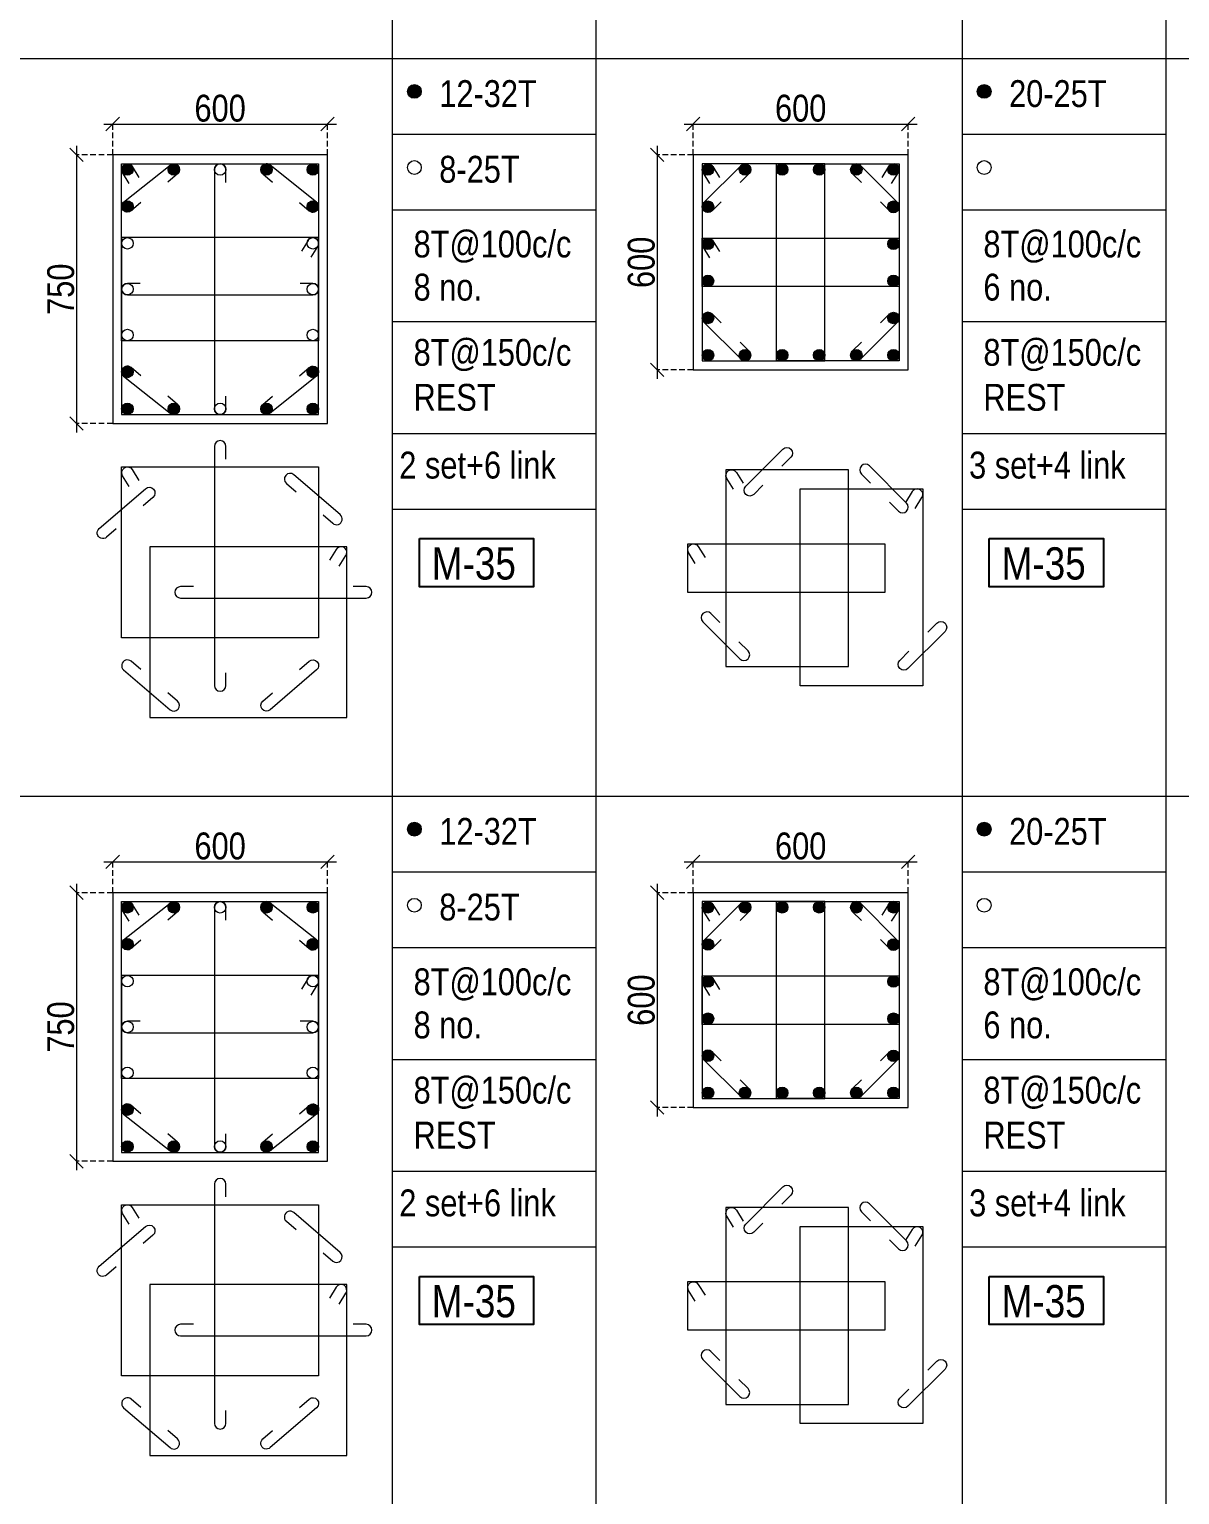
# Model space of a CAD drawing. Header units: millimetres. Extents: x 1112055 to 3390982, y -148532 to 766891.
# Drawn here: x 2790046 to 2802894, y 608662 to 625028 of the extents above; entities that cross this region are included whole.
import ezdxf
from ezdxf.enums import TextEntityAlignment as Align

# ---------------------------------------------------------------- set-up
doc = ezdxf.new("R2010")
doc.units = ezdxf.units.MM
doc.header["$PDMODE"] = 35
doc.header["$PDSIZE"] = -25
doc.linetypes.add('DASHED2', pattern=[0.375, 0.25, -0.125])
doc.linetypes.add('Hidden', pattern=[9.525, 6.35, -3.175])
for name, color, linetype, lineweight in [('B COL. SIZE DIM', 220, 'Continuous', 25), ('B COLSCH', 204, 'Continuous', 20), ('B COLUMN', 1, 'Hidden', 9), ('B STEEL', 34, 'Continuous', 15)]:
    doc.layers.add(name, color=color, linetype=linetype, lineweight=lineweight)
doc.layers.add('B TEXT', color=7, linetype='Continuous')
doc.styles.add('dim inside', font='romans.shx', dxfattribs={"width": 0.8, "height": 125})
doc.styles.add('SWINC', font='swissc.ttf')
doc.dimstyles.new('dim inside', dxfattribs={"dimtxt": 125, "dimasz": 100, "dimexe": 0, "dimexo": 0, "dimgap": 10, "dimtad": 0, "dimdec": 0, "dimzin": 0, "dimdsep": 46, "dimtxsty": 'dim inside', "dimblk": 'SMALL', "dimcen": 0.09, "dimadec": 0, "dimazin": 0, "dimtfac": 1, "dimtdec": 0, "dimtofl": 0, "dimtmove": 0, "dimatfit": 3, "dimfxl": 1, "dimtolj": 1, "dimtzin": 0, "dimarcsym": 2})

# ---------------------------------------------------------------- blocks, each defined once
blk = doc.blocks.new('_Oblique')
at = {"color": 0, "linetype": 'ByBlock', "lineweight": -2}
blk.add_line((-0.5, -0.5), (0.5, 0.5), dxfattribs=at)
blk = doc.blocks.new('*D5537')
at = {"layer": 'B COL. SIZE DIM', "color": 250, "lineweight": 9, "ltscale": 250, "transparency": 16777216}
blk.add_line((2790877, 615730), (2793477, 615730), dxfattribs=at)
at = {"layer": 'B COL. SIZE DIM', "color": 250, "linetype": 'DASHED2', "lineweight": 9, "ltscale": 250, "transparency": 16777216}
for p, q in [((2790977, 615385), (2790977, 615730)), ((2793377, 615385), (2793377, 615730))]:
    blk.add_line(p, q, dxfattribs=at)
at = {"layer": 'Defpoints', "color": 0, "lineweight": 40, "transparency": 16777216}
for p in [(2793377, 615730), (2790977, 615385), (2793377, 615385)]:
    blk.add_point(p, dxfattribs=at)
at = {"layer": 'B COL. SIZE DIM', "color": 250, "lineweight": 9, "transparency": 16777216, "xscale": 150, "yscale": 150, "zscale": 150, "rotation": 180}
blk.add_blockref('_Oblique', (2790977, 615730), dxfattribs=at)
at = {"layer": 'B COL. SIZE DIM', "color": 250, "lineweight": 9, "transparency": 16777216, "xscale": 150, "yscale": 150, "zscale": 150}
blk.add_blockref('_Oblique', (2793377, 615730), dxfattribs=at)
at = {"layer": 'B COL. SIZE DIM', "color": 6, "transparency": 16777216, "insert": (2792177, 615905), "char_height": 300, "attachment_point": 5, "style": 'SWINC'}
blk.add_mtext('\\A1;600', dxfattribs=at)
blk = doc.blocks.new('*D5538')
at = {"layer": 'B COL. SIZE DIM', "color": 250, "lineweight": 9, "ltscale": 250, "transparency": 16777216}
blk.add_line((2790573, 615485), (2790573, 612285), dxfattribs=at)
at = {"layer": 'B COL. SIZE DIM', "color": 250, "linetype": 'DASHED2', "lineweight": 9, "ltscale": 250, "transparency": 16777216}
for p, q in [((2790977, 615385), (2790573, 615385)), ((2790977, 612385), (2790573, 612385))]:
    blk.add_line(p, q, dxfattribs=at)
at = {"layer": 'Defpoints', "color": 0, "lineweight": 40, "transparency": 16777216}
for p in [(2790977, 615385), (2790573, 612385), (2790977, 612385)]:
    blk.add_point(p, dxfattribs=at)
at = {"layer": 'B COL. SIZE DIM', "color": 250, "lineweight": 9, "transparency": 16777216, "xscale": 150, "yscale": 150, "zscale": 150}
for p, rotation in [((2790573, 615385), 90), ((2790573, 612385), 270)]:
    blk.add_blockref('_Oblique', p, dxfattribs=dict(at, rotation=rotation))
at = {"layer": 'B COL. SIZE DIM', "color": 6, "transparency": 16777216, "insert": (2790398, 613885), "char_height": 300, "attachment_point": 5, "rotation": 90, "style": 'SWINC'}
blk.add_mtext('\\A1;750', dxfattribs=at)
blk = doc.blocks.new('*D5539')
at = {"layer": 'B COL. SIZE DIM', "color": 250, "lineweight": 9, "ltscale": 250, "transparency": 16777216}
blk.add_line((2790877, 623970), (2793477, 623970), dxfattribs=at)
at = {"layer": 'B COL. SIZE DIM', "color": 250, "linetype": 'DASHED2', "lineweight": 9, "ltscale": 250, "transparency": 16777216}
for p, q in [((2790977, 623625), (2790977, 623970)), ((2793377, 623625), (2793377, 623970))]:
    blk.add_line(p, q, dxfattribs=at)
at = {"layer": 'Defpoints', "color": 0, "lineweight": 40, "transparency": 16777216}
for p in [(2793377, 623970), (2790977, 623625), (2793377, 623625)]:
    blk.add_point(p, dxfattribs=at)
at = {"layer": 'B COL. SIZE DIM', "color": 250, "lineweight": 9, "transparency": 16777216, "xscale": 150, "yscale": 150, "zscale": 150, "rotation": 180}
blk.add_blockref('_Oblique', (2790977, 623970), dxfattribs=at)
at = {"layer": 'B COL. SIZE DIM', "color": 250, "lineweight": 9, "transparency": 16777216, "xscale": 150, "yscale": 150, "zscale": 150}
blk.add_blockref('_Oblique', (2793377, 623970), dxfattribs=at)
at = {"layer": 'B COL. SIZE DIM', "color": 6, "transparency": 16777216, "insert": (2792177, 624145), "char_height": 300, "attachment_point": 5, "style": 'SWINC'}
blk.add_mtext('\\A1;600', dxfattribs=at)
blk = doc.blocks.new('*D5540')
at = {"layer": 'B COL. SIZE DIM', "color": 250, "lineweight": 9, "ltscale": 250, "transparency": 16777216}
blk.add_line((2790573, 623725), (2790573, 620525), dxfattribs=at)
at = {"layer": 'B COL. SIZE DIM', "color": 250, "linetype": 'DASHED2', "lineweight": 9, "ltscale": 250, "transparency": 16777216}
for p, q in [((2790977, 623625), (2790573, 623625)), ((2790977, 620625), (2790573, 620625))]:
    blk.add_line(p, q, dxfattribs=at)
at = {"layer": 'Defpoints', "color": 0, "lineweight": 40, "transparency": 16777216}
for p in [(2790977, 623625), (2790573, 620625), (2790977, 620625)]:
    blk.add_point(p, dxfattribs=at)
at = {"layer": 'B COL. SIZE DIM', "color": 250, "lineweight": 9, "transparency": 16777216, "xscale": 150, "yscale": 150, "zscale": 150}
for p, rotation in [((2790573, 623625), 90), ((2790573, 620625), 270)]:
    blk.add_blockref('_Oblique', p, dxfattribs=dict(at, rotation=rotation))
at = {"layer": 'B COL. SIZE DIM', "color": 6, "transparency": 16777216, "insert": (2790398, 622125), "char_height": 300, "attachment_point": 5, "rotation": 90, "style": 'SWINC'}
blk.add_mtext('\\A1;750', dxfattribs=at)
blk = doc.blocks.new('*D5549')
at = {"layer": 'B COL. SIZE DIM', "color": 250, "lineweight": 9, "ltscale": 250, "transparency": 16777216}
blk.add_line((2797361, 615730), (2799961, 615730), dxfattribs=at)
at = {"layer": 'B COL. SIZE DIM', "color": 250, "linetype": 'DASHED2', "lineweight": 9, "ltscale": 250, "transparency": 16777216}
for p, q in [((2797461, 615385), (2797461, 615730)), ((2799861, 615385), (2799861, 615730))]:
    blk.add_line(p, q, dxfattribs=at)
at = {"layer": 'Defpoints', "color": 0, "lineweight": 40, "transparency": 16777216}
for p in [(2799861, 615730), (2797461, 615385), (2799861, 615385)]:
    blk.add_point(p, dxfattribs=at)
at = {"layer": 'B COL. SIZE DIM', "color": 250, "lineweight": 9, "transparency": 16777216, "xscale": 150, "yscale": 150, "zscale": 150, "rotation": 180}
blk.add_blockref('_Oblique', (2797461, 615730), dxfattribs=at)
at = {"layer": 'B COL. SIZE DIM', "color": 250, "lineweight": 9, "transparency": 16777216, "xscale": 150, "yscale": 150, "zscale": 150}
blk.add_blockref('_Oblique', (2799861, 615730), dxfattribs=at)
at = {"layer": 'B COL. SIZE DIM', "color": 6, "transparency": 16777216, "insert": (2798661, 615905), "char_height": 300, "attachment_point": 5, "style": 'SWINC'}
blk.add_mtext('\\A1;600', dxfattribs=at)
blk = doc.blocks.new('*D5550')
at = {"layer": 'B COL. SIZE DIM', "color": 250, "lineweight": 9, "ltscale": 250, "transparency": 16777216}
blk.add_line((2797057, 615485), (2797057, 612885), dxfattribs=at)
at = {"layer": 'B COL. SIZE DIM', "color": 250, "linetype": 'DASHED2', "lineweight": 9, "ltscale": 250, "transparency": 16777216}
for p, q in [((2797461, 615385), (2797057, 615385)), ((2797461, 612985), (2797057, 612985))]:
    blk.add_line(p, q, dxfattribs=at)
at = {"layer": 'Defpoints', "color": 0, "lineweight": 40, "transparency": 16777216}
for p in [(2797461, 615385), (2797057, 612985), (2797461, 612985)]:
    blk.add_point(p, dxfattribs=at)
at = {"layer": 'B COL. SIZE DIM', "color": 250, "lineweight": 9, "transparency": 16777216, "xscale": 150, "yscale": 150, "zscale": 150}
for p, rotation in [((2797057, 615385), 90), ((2797057, 612985), 270)]:
    blk.add_blockref('_Oblique', p, dxfattribs=dict(at, rotation=rotation))
at = {"layer": 'B COL. SIZE DIM', "color": 6, "transparency": 16777216, "insert": (2796882, 614185), "char_height": 300, "attachment_point": 5, "rotation": 90, "style": 'SWINC'}
blk.add_mtext('\\A1;600', dxfattribs=at)
blk = doc.blocks.new('*D5551')
at = {"layer": 'B COL. SIZE DIM', "color": 250, "lineweight": 9, "ltscale": 250, "transparency": 16777216}
blk.add_line((2797361, 623970), (2799961, 623970), dxfattribs=at)
at = {"layer": 'B COL. SIZE DIM', "color": 250, "linetype": 'DASHED2', "lineweight": 9, "ltscale": 250, "transparency": 16777216}
for p, q in [((2797461, 623625), (2797461, 623970)), ((2799861, 623625), (2799861, 623970))]:
    blk.add_line(p, q, dxfattribs=at)
at = {"layer": 'Defpoints', "color": 0, "lineweight": 40, "transparency": 16777216}
for p in [(2799861, 623970), (2797461, 623625), (2799861, 623625)]:
    blk.add_point(p, dxfattribs=at)
at = {"layer": 'B COL. SIZE DIM', "color": 250, "lineweight": 9, "transparency": 16777216, "xscale": 150, "yscale": 150, "zscale": 150, "rotation": 180}
blk.add_blockref('_Oblique', (2797461, 623970), dxfattribs=at)
at = {"layer": 'B COL. SIZE DIM', "color": 250, "lineweight": 9, "transparency": 16777216, "xscale": 150, "yscale": 150, "zscale": 150}
blk.add_blockref('_Oblique', (2799861, 623970), dxfattribs=at)
at = {"layer": 'B COL. SIZE DIM', "color": 6, "transparency": 16777216, "insert": (2798661, 624145), "char_height": 300, "attachment_point": 5, "style": 'SWINC'}
blk.add_mtext('\\A1;600', dxfattribs=at)
blk = doc.blocks.new('*D5552')
at = {"layer": 'B COL. SIZE DIM', "color": 250, "lineweight": 9, "ltscale": 250, "transparency": 16777216}
blk.add_line((2797057, 623725), (2797057, 621125), dxfattribs=at)
at = {"layer": 'B COL. SIZE DIM', "color": 250, "linetype": 'DASHED2', "lineweight": 9, "ltscale": 250, "transparency": 16777216}
for p, q in [((2797461, 623625), (2797057, 623625)), ((2797461, 621225), (2797057, 621225))]:
    blk.add_line(p, q, dxfattribs=at)
at = {"layer": 'Defpoints', "color": 0, "lineweight": 40, "transparency": 16777216}
for p in [(2797461, 623625), (2797057, 621225), (2797461, 621225)]:
    blk.add_point(p, dxfattribs=at)
at = {"layer": 'B COL. SIZE DIM', "color": 250, "lineweight": 9, "transparency": 16777216, "xscale": 150, "yscale": 150, "zscale": 150}
for p, rotation in [((2797057, 623625), 90), ((2797057, 621225), 270)]:
    blk.add_blockref('_Oblique', p, dxfattribs=dict(at, rotation=rotation))
at = {"layer": 'B COL. SIZE DIM', "color": 6, "transparency": 16777216, "insert": (2796882, 622425), "char_height": 300, "attachment_point": 5, "rotation": 90, "style": 'SWINC'}
blk.add_mtext('\\A1;600', dxfattribs=at)

msp = doc.modelspace()

# ---------------------------------------------------------------- hatches: boundary and pattern name
at = {"layer": 'B STEEL', "lineweight": 9, "ltscale": 0.5}
h = msp.add_hatch(color=34, dxfattribs=at)
edge = h.paths.add_edge_path()
edge.add_arc((2794346, 624334.4), 76.8, 0, 360)
h = msp.add_hatch(color=34, dxfattribs=at)
edge = h.paths.add_edge_path()
edge.add_arc((2800710.1, 624334.4), 76.8, 0, 360)
h = msp.add_hatch(color=34, dxfattribs=at)
edge = h.paths.add_edge_path()
edge.add_arc((2791141.2, 623461.2), 64, 0, 360)
at = {"layer": 'B STEEL', "lineweight": 30}
h = msp.add_hatch(color=34, dxfattribs=at)
edge = h.paths.add_edge_path()
edge.add_arc((2791659.2, 623461.2), 64, 0, 360)
h = msp.add_hatch(color=34, dxfattribs=at)
edge = h.paths.add_edge_path()
edge.add_arc((2792695.2, 623461.2), 64, 0, 360)
at = {"layer": 'B STEEL', "lineweight": 9, "ltscale": 0.5}
h = msp.add_hatch(color=34, dxfattribs=at)
edge = h.paths.add_edge_path()
edge.add_arc((2793213.2, 623461.2), 64, 180, 540, ccw=False)
h = msp.add_hatch(color=34, dxfattribs=at)
edge = h.paths.add_edge_path()
edge.add_arc((2797625.2, 623461.2), 64, 0, 360)
h = msp.add_hatch(color=34, dxfattribs=at)
edge = h.paths.add_edge_path()
edge.add_arc((2798039.5, 623461.2), 64, 180, 540, ccw=False)
at = {"layer": 'B STEEL'}
h = msp.add_hatch(color=34, dxfattribs=at)
edge = h.paths.add_edge_path()
edge.add_arc((2798453.9, 623461.2), 64, 0, 360)
h = msp.add_hatch(color=34, dxfattribs=at)
edge = h.paths.add_edge_path()
edge.add_arc((2798868.3, 623461.2), 64, 0, 360)
at = {"layer": 'B STEEL', "lineweight": 9, "ltscale": 0.5}
h = msp.add_hatch(color=34, dxfattribs=at)
edge = h.paths.add_edge_path()
edge.add_arc((2799282.7, 623461.2), 64, 180, 540, ccw=False)
h = msp.add_hatch(color=34, dxfattribs=at)
edge = h.paths.add_edge_path()
edge.add_arc((2799697.1, 623461.2), 64, 180, 540, ccw=False)
at = {"layer": 'B STEEL', "lineweight": 30}
h = msp.add_hatch(color=34, dxfattribs=at)
edge = h.paths.add_edge_path()
edge.add_arc((2791141.2, 623049.2), 64, 0, 360)
h = msp.add_hatch(color=34, dxfattribs=at)
edge = h.paths.add_edge_path()
edge.add_arc((2793213.2, 623049.2), 64, 0, 360)
at = {"layer": 'B STEEL', "lineweight": 9, "ltscale": 0.5}
h = msp.add_hatch(color=34, dxfattribs=at)
edge = h.paths.add_edge_path()
edge.add_arc((2797625.2, 623046.8), 64, 0, 360)
h = msp.add_hatch(color=34, dxfattribs=at)
edge = h.paths.add_edge_path()
edge.add_arc((2799697.1, 623046.8), 64, 180, 540, ccw=False)
at = {"layer": 'B STEEL'}
h = msp.add_hatch(color=34, dxfattribs=at)
edge = h.paths.add_edge_path()
edge.add_arc((2797625.2, 622632.4), 64, 0, 360)
h = msp.add_hatch(color=34, dxfattribs=at)
edge = h.paths.add_edge_path()
edge.add_arc((2799697.1, 622632.4), 64, 0, 360)
h = msp.add_hatch(color=34, dxfattribs=at)
edge = h.paths.add_edge_path()
edge.add_arc((2797625.2, 622218), 64, 0, 360)
h = msp.add_hatch(color=34, dxfattribs=at)
edge = h.paths.add_edge_path()
edge.add_arc((2799697.1, 622218), 64, 0, 360)
at = {"layer": 'B STEEL', "lineweight": 9, "ltscale": 0.5}
h = msp.add_hatch(color=34, dxfattribs=at)
edge = h.paths.add_edge_path()
edge.add_arc((2797625.2, 621803.6), 64, 0, 360)
h = msp.add_hatch(color=34, dxfattribs=at)
edge = h.paths.add_edge_path()
edge.add_arc((2799697.1, 621803.6), 64, 180, 540, ccw=False)
h = msp.add_hatch(color=34, dxfattribs=at)
edge = h.paths.add_edge_path()
edge.add_arc((2797625.2, 621389.2), 64, 0, 360, ccw=False)
h = msp.add_hatch(color=34, dxfattribs=at)
edge = h.paths.add_edge_path()
edge.add_arc((2798039.5, 621389.2), 64, -180, 180)
at = {"layer": 'B STEEL'}
h = msp.add_hatch(color=34, dxfattribs=at)
edge = h.paths.add_edge_path()
edge.add_arc((2798453.9, 621389.2), 64, 0, 360)
h = msp.add_hatch(color=34, dxfattribs=at)
edge = h.paths.add_edge_path()
edge.add_arc((2798868.3, 621389.2), 64, 0, 360)
at = {"layer": 'B STEEL', "lineweight": 9, "ltscale": 0.5}
h = msp.add_hatch(color=34, dxfattribs=at)
edge = h.paths.add_edge_path()
edge.add_arc((2799282.7, 621389.2), 64, -180, 180)
h = msp.add_hatch(color=34, dxfattribs=at)
edge = h.paths.add_edge_path()
edge.add_arc((2799697.1, 621389.2), 64, -180, 180)
at = {"layer": 'B STEEL', "lineweight": 30}
h = msp.add_hatch(color=34, dxfattribs=at)
edge = h.paths.add_edge_path()
edge.add_arc((2791141.2, 621201.2), 64, 0, 360)
h = msp.add_hatch(color=34, dxfattribs=at)
edge = h.paths.add_edge_path()
edge.add_arc((2793213.2, 621201.2), 64, 0, 360)
at = {"layer": 'B STEEL', "lineweight": 9, "ltscale": 0.5}
h = msp.add_hatch(color=34, dxfattribs=at)
edge = h.paths.add_edge_path()
edge.add_arc((2791141.2, 620789.2), 64, 0, 360, ccw=False)
at = {"layer": 'B STEEL', "lineweight": 30}
h = msp.add_hatch(color=34, dxfattribs=at)
edge = h.paths.add_edge_path()
edge.add_arc((2791659.2, 620789.2), 64, 0, 360)
h = msp.add_hatch(color=34, dxfattribs=at)
edge = h.paths.add_edge_path()
edge.add_arc((2792695.2, 620789.2), 64, 0, 360)
at = {"layer": 'B STEEL', "lineweight": 9, "ltscale": 0.5}
h = msp.add_hatch(color=34, dxfattribs=at)
edge = h.paths.add_edge_path()
edge.add_arc((2793213.2, 620789.2), 64, -180, 180)
h = msp.add_hatch(color=34, dxfattribs=at)
edge = h.paths.add_edge_path()
edge.add_arc((2794346, 616094.5), 76.8, 0, 360)
h = msp.add_hatch(color=34, dxfattribs=at)
edge = h.paths.add_edge_path()
edge.add_arc((2800710.1, 616094.5), 76.8, 0, 360)
h = msp.add_hatch(color=34, dxfattribs=at)
edge = h.paths.add_edge_path()
edge.add_arc((2791141.2, 615221.3), 64, 0, 360)
at = {"layer": 'B STEEL', "lineweight": 30}
h = msp.add_hatch(color=34, dxfattribs=at)
edge = h.paths.add_edge_path()
edge.add_arc((2791659.2, 615221.3), 64, 0, 360)
h = msp.add_hatch(color=34, dxfattribs=at)
edge = h.paths.add_edge_path()
edge.add_arc((2792695.2, 615221.3), 64, 0, 360)
at = {"layer": 'B STEEL', "lineweight": 9, "ltscale": 0.5}
h = msp.add_hatch(color=34, dxfattribs=at)
edge = h.paths.add_edge_path()
edge.add_arc((2793213.2, 615221.3), 64, 180, 540, ccw=False)
h = msp.add_hatch(color=34, dxfattribs=at)
edge = h.paths.add_edge_path()
edge.add_arc((2797625.2, 615221.3), 64, 0, 360)
h = msp.add_hatch(color=34, dxfattribs=at)
edge = h.paths.add_edge_path()
edge.add_arc((2798039.5, 615221.3), 64, 180, 540, ccw=False)
at = {"layer": 'B STEEL'}
h = msp.add_hatch(color=34, dxfattribs=at)
edge = h.paths.add_edge_path()
edge.add_arc((2798453.9, 615221.3), 64, 0, 360)
h = msp.add_hatch(color=34, dxfattribs=at)
edge = h.paths.add_edge_path()
edge.add_arc((2798868.3, 615221.3), 64, 0, 360)
at = {"layer": 'B STEEL', "lineweight": 9, "ltscale": 0.5}
h = msp.add_hatch(color=34, dxfattribs=at)
edge = h.paths.add_edge_path()
edge.add_arc((2799282.7, 615221.3), 64, 180, 540, ccw=False)
h = msp.add_hatch(color=34, dxfattribs=at)
edge = h.paths.add_edge_path()
edge.add_arc((2799697.1, 615221.3), 64, 180, 540, ccw=False)
at = {"layer": 'B STEEL', "lineweight": 30}
h = msp.add_hatch(color=34, dxfattribs=at)
edge = h.paths.add_edge_path()
edge.add_arc((2791141.2, 614809.3), 64, 0, 360)
h = msp.add_hatch(color=34, dxfattribs=at)
edge = h.paths.add_edge_path()
edge.add_arc((2793213.2, 614809.3), 64, 0, 360)
at = {"layer": 'B STEEL', "lineweight": 9, "ltscale": 0.5}
h = msp.add_hatch(color=34, dxfattribs=at)
edge = h.paths.add_edge_path()
edge.add_arc((2797625.2, 614807), 64, 0, 360)
h = msp.add_hatch(color=34, dxfattribs=at)
edge = h.paths.add_edge_path()
edge.add_arc((2799697.1, 614807), 64, 180, 540, ccw=False)
at = {"layer": 'B STEEL'}
h = msp.add_hatch(color=34, dxfattribs=at)
edge = h.paths.add_edge_path()
edge.add_arc((2797625.2, 614392.6), 64, 0, 360)
h = msp.add_hatch(color=34, dxfattribs=at)
edge = h.paths.add_edge_path()
edge.add_arc((2799697.1, 614392.6), 64, 0, 360)
h = msp.add_hatch(color=34, dxfattribs=at)
edge = h.paths.add_edge_path()
edge.add_arc((2797625.2, 613978.2), 64, 0, 360)
h = msp.add_hatch(color=34, dxfattribs=at)
edge = h.paths.add_edge_path()
edge.add_arc((2799697.1, 613978.2), 64, 0, 360)
at = {"layer": 'B STEEL', "lineweight": 9, "ltscale": 0.5}
h = msp.add_hatch(color=34, dxfattribs=at)
edge = h.paths.add_edge_path()
edge.add_arc((2797625.2, 613563.8), 64, 0, 360)
h = msp.add_hatch(color=34, dxfattribs=at)
edge = h.paths.add_edge_path()
edge.add_arc((2799697.1, 613563.8), 64, 180, 540, ccw=False)
h = msp.add_hatch(color=34, dxfattribs=at)
edge = h.paths.add_edge_path()
edge.add_arc((2797625.2, 613149.4), 64, 0, 360, ccw=False)
h = msp.add_hatch(color=34, dxfattribs=at)
edge = h.paths.add_edge_path()
edge.add_arc((2798039.5, 613149.4), 64, -180, 180)
at = {"layer": 'B STEEL'}
h = msp.add_hatch(color=34, dxfattribs=at)
edge = h.paths.add_edge_path()
edge.add_arc((2798453.9, 613149.4), 64, 0, 360)
h = msp.add_hatch(color=34, dxfattribs=at)
edge = h.paths.add_edge_path()
edge.add_arc((2798868.3, 613149.4), 64, 0, 360)
at = {"layer": 'B STEEL', "lineweight": 9, "ltscale": 0.5}
h = msp.add_hatch(color=34, dxfattribs=at)
edge = h.paths.add_edge_path()
edge.add_arc((2799282.7, 613149.4), 64, -180, 180)
h = msp.add_hatch(color=34, dxfattribs=at)
edge = h.paths.add_edge_path()
edge.add_arc((2799697.1, 613149.4), 64, -180, 180)
at = {"layer": 'B STEEL', "lineweight": 30}
h = msp.add_hatch(color=34, dxfattribs=at)
edge = h.paths.add_edge_path()
edge.add_arc((2791141.2, 612961.4), 64, 0, 360)
h = msp.add_hatch(color=34, dxfattribs=at)
edge = h.paths.add_edge_path()
edge.add_arc((2793213.2, 612961.4), 64, 0, 360)
at = {"layer": 'B STEEL', "lineweight": 9, "ltscale": 0.5}
h = msp.add_hatch(color=34, dxfattribs=at)
edge = h.paths.add_edge_path()
edge.add_arc((2791141.2, 612549.4), 64, 0, 360, ccw=False)
at = {"layer": 'B STEEL', "lineweight": 30}
h = msp.add_hatch(color=34, dxfattribs=at)
edge = h.paths.add_edge_path()
edge.add_arc((2791659.2, 612549.4), 64, 0, 360)
h = msp.add_hatch(color=34, dxfattribs=at)
edge = h.paths.add_edge_path()
edge.add_arc((2792695.2, 612549.4), 64, 0, 360)
at = {"layer": 'B STEEL', "lineweight": 9, "ltscale": 0.5}
h = msp.add_hatch(color=34, dxfattribs=at)
edge = h.paths.add_edge_path()
edge.add_arc((2793213.2, 612549.4), 64, -180, 180)

# ---------------------------------------------------------------- linework, layer by layer
at = {"layer": 'B COLSCH', "color": 250, "lineweight": 0}
for p, q in [((2796374.1, 649422.2), (2796374.1, 574628.3)), ((2802738.2, 649422.2), (2802738.2, 574628.3)), ((2794099.7, 641182.4), (2794099.7, 583503.5)), ((2800463.8, 641182.4), (2800463.8, 583503.5)), ((2686433.2, 624702.7), (2815548.4, 624702.7)), ((2794099.7, 623857.7), (2796374.1, 623857.7)), ((2800463.8, 623857.7), (2802738.2, 623857.7)), ((2794099.7, 623012.7), (2796374.1, 623012.7)), ((2800463.8, 623012.7), (2802738.2, 623012.7)), ((2794099.7, 621762.9), (2796374.1, 621762.9)), ((2800463.8, 621762.9), (2802738.2, 621762.9)), ((2794099.7, 620513.1), (2796374.1, 620513.1)), ((2800463.8, 620513.1), (2802738.2, 620513.1)), ((2794099.7, 619668.2), (2796374.1, 619668.2)), ((2800463.8, 619668.2), (2802738.2, 619668.2)), ((2686433.2, 616462.8), (2815548.4, 616462.8)), ((2794099.7, 615617.8), (2796374.1, 615617.8)), ((2800463.8, 615617.8), (2802738.2, 615617.8)), ((2794099.7, 614772.8), (2796374.1, 614772.8)), ((2800463.8, 614772.8), (2802738.2, 614772.8)), ((2794099.7, 613523.1), (2796374.1, 613523.1)), ((2800463.8, 613523.1), (2802738.2, 613523.1)), ((2794099.7, 612273.3), (2796374.1, 612273.3)), ((2800463.8, 612273.3), (2802738.2, 612273.3)), ((2794099.7, 611428.3), (2796374.1, 611428.3)), ((2800463.8, 611428.3), (2802738.2, 611428.3))]:
    msp.add_line(p, q, dxfattribs=at)
at = {"layer": 'B COLUMN', "color": 1, "linetype": 'ByBlock', "lineweight": 20}
for points in [[(2790977.2, 620625.2), (2793377.2, 620625.2), (2793377.2, 623625.2), (2790977.2, 623625.2)], [(2797461.1, 621225.2), (2799861.1, 621225.2), (2799861.1, 623625.2), (2797461.1, 623625.2)], [(2790977.2, 612385.3), (2793377.2, 612385.3), (2793377.2, 615385.4), (2790977.2, 615385.4)], [(2797461.1, 612985.4), (2799861.1, 612985.4), (2799861.1, 615385.4), (2797461.1, 615385.4)]]:
    msp.add_lwpolyline(points, close=True, dxfattribs=at)
at = {"layer": 'B STEEL', "color": 34, "lineweight": 9, "ltscale": 0.5}
for points in [[(2791161.4, 623306.2), (2791086.7, 623427.6, -1), (2791195.7, 623494.7), (2791270.5, 623373.3)], [(2791291.1, 623093.6), (2791182.9, 623000.6, -1), (2791099.5, 623097.7), (2791617.4, 623509.7, -1), (2791700.9, 623412.6), (2791592.7, 623319.7)], [(2792241.2, 623318.5), (2792241.2, 623461.2, 1), (2792113.2, 623461.2), (2792113.2, 620789.2, 1), (2792241.2, 620789.2), (2792241.2, 620931.9)], [(2793063.2, 623093.6), (2793171.4, 623000.6, 1), (2793254.9, 623097.7), (2792736.9, 623509.7, 1), (2792653.4, 623412.6), (2792761.6, 623319.7)], [(2797645.4, 623306.2), (2797570.6, 623427.6, -1), (2797679.7, 623494.7), (2797754.4, 623373.3)], [(2797771.3, 623102.4), (2797670.4, 623001.5, -1), (2797579.9, 623092.1), (2797994.3, 623506.5, -1), (2798084.8, 623415.9), (2797984, 623315.1)], [(2799551, 623102.4), (2799651.9, 623001.5, 1), (2799742.4, 623092.1), (2799328, 623506.5, 1), (2799237.5, 623415.9), (2799338.3, 623315.1)], [(2799676.9, 623306.2), (2799751.6, 623427.6, 1), (2799642.6, 623494.7), (2799567.8, 623373.3)], [(2793192.9, 622482.2), (2793267.7, 622603.6, 1), (2793158.6, 622670.7), (2793083.9, 622549.3)], [(2797645.4, 622477.4), (2797570.6, 622598.8, -1), (2797679.7, 622666), (2797754.4, 622544.5)], [(2791283.8, 622189.2), (2791141.2, 622189.2, 1), (2791141.2, 622061.2), (2793213.2, 622061.2, 1), (2793213.2, 622189.2), (2793070.5, 622189.2)], [(2797771.3, 621748), (2797670.4, 621848.9, 1), (2797579.9, 621758.4), (2797994.3, 621344, 1), (2798084.8, 621434.5), (2797984, 621535.4)], [(2799551, 621748), (2799651.9, 621848.9, -1), (2799742.4, 621758.4), (2799328, 621344, -1), (2799237.5, 621434.5), (2799338.3, 621535.4)], [(2791291.1, 621156.8), (2791182.9, 621249.7, 1), (2791099.5, 621152.7), (2791617.4, 620740.7, 1), (2791700.9, 620837.8), (2791592.7, 620930.7)], [(2793063.2, 621156.8), (2793171.4, 621249.7, -1), (2793254.9, 621152.7), (2792736.9, 620740.7, -1), (2792653.4, 620837.8), (2792761.6, 620930.7)], [(2792241.2, 620227.6), (2792241.2, 620370.3, 1), (2792113.2, 620370.3), (2792113.2, 617698.3, 1), (2792241.2, 617698.3), (2792241.2, 617841)], [(2798238.2, 619935.1), (2798137.4, 619834.2, -1), (2798046.8, 619924.7), (2798461.2, 620339.1, -1), (2798551.8, 620248.6), (2798450.9, 620147.7)], [(2791161.4, 619921.2), (2791086.7, 620042.7, -1), (2791195.7, 620109.8), (2791270.5, 619988.3)], [(2799652.8, 619747.5), (2799753.7, 619646.7, 1), (2799844.3, 619737.2), (2799429.9, 620151.6, 1), (2799339.3, 620061.1), (2799440.2, 619960.2)], [(2793326.2, 619603.6), (2793434.4, 619510.6, 1), (2793517.9, 619607.7), (2792999.9, 620053, 1), (2792916.4, 619956), (2793024.6, 619863)], [(2797909.4, 619890.6), (2797834.6, 620012, -1), (2797943.7, 620079.2), (2798018.4, 619957.7)], [(2791017.1, 619447.9), (2790909, 619354.9, -1), (2790825.5, 619452), (2791343.5, 619897.4, -1), (2791427, 619800.3), (2791318.8, 619707.3)], [(2799940.9, 619676), (2800015.6, 619797.5, 1), (2799906.6, 619864.6), (2799831.8, 619743.1)], [(2793507.7, 619030.5), (2793582.4, 619152, 1), (2793473.4, 619219.1), (2793398.6, 619097.6)], [(2797483.5, 619061.8), (2797408.7, 619183.3, -1), (2797517.7, 619250.4), (2797592.5, 619128.9)], [(2791878, 618804.3), (2791735.3, 618804.3, 1), (2791735.3, 618676.2), (2793807.3, 618676.2, 1), (2793807.3, 618804.3), (2793664.6, 618804.3)], [(2797759.1, 618401.4), (2797658.2, 618502.3, 1), (2797567.7, 618411.7), (2797982.1, 617997.3, 1), (2798072.6, 618087.9), (2797971.8, 618188.7)], [(2800081.4, 618293.5), (2800182.3, 618394.4, -1), (2800272.8, 618303.8), (2799858.4, 617889.4, -1), (2799767.9, 617980), (2799868.7, 618080.8)], [(2791291.1, 617876.4), (2791182.9, 617969.4, 1), (2791099.5, 617872.3), (2791617.4, 617427, 1), (2791700.9, 617524.1), (2791592.7, 617617.1)], [(2793063.2, 617876.4), (2793171.4, 617969.4, -1), (2793254.9, 617872.3), (2792736.9, 617427, -1), (2792653.4, 617524.1), (2792761.6, 617617.1)], [(2791161.4, 615066.3), (2791086.7, 615187.8, -1), (2791195.7, 615254.9), (2791270.5, 615133.4)], [(2791291.1, 614853.8), (2791182.9, 614760.8, -1), (2791099.5, 614857.9), (2791617.4, 615269.9, -1), (2791700.9, 615172.8), (2791592.7, 615079.8)], [(2792241.2, 615078.7), (2792241.2, 615221.3, 1), (2792113.2, 615221.3), (2792113.2, 612549.4, 1), (2792241.2, 612549.4), (2792241.2, 612692)], [(2793063.2, 614853.8), (2793171.4, 614760.8, 1), (2793254.9, 614857.9), (2792736.9, 615269.9, 1), (2792653.4, 615172.8), (2792761.6, 615079.8)], [(2797645.4, 615066.3), (2797570.6, 615187.8, -1), (2797679.7, 615254.9), (2797754.4, 615133.4)], [(2797771.3, 614862.5), (2797670.4, 614761.7, -1), (2797579.9, 614852.2), (2797994.3, 615266.6, -1), (2798084.8, 615176.1), (2797984, 615075.2)], [(2799551, 614862.5), (2799651.9, 614761.7, 1), (2799742.4, 614852.2), (2799328, 615266.6, 1), (2799237.5, 615176.1), (2799338.3, 615075.2)], [(2799676.9, 615066.3), (2799751.6, 615187.8, 1), (2799642.6, 615254.9), (2799567.8, 615133.4)], [(2793192.9, 614242.3), (2793267.7, 614363.8, 1), (2793158.6, 614430.9), (2793083.9, 614309.4)], [(2797645.4, 614237.5), (2797570.6, 614359, -1), (2797679.7, 614426.1), (2797754.4, 614304.6)], [(2791283.8, 613949.4), (2791141.2, 613949.4, 1), (2791141.2, 613821.3), (2793213.2, 613821.3, 1), (2793213.2, 613949.4), (2793070.5, 613949.4)], [(2797771.3, 613508.2), (2797670.4, 613609, 1), (2797579.9, 613518.5), (2797994.3, 613104.1, 1), (2798084.8, 613194.7), (2797984, 613295.5)], [(2799551, 613508.2), (2799651.9, 613609, -1), (2799742.4, 613518.5), (2799328, 613104.1, -1), (2799237.5, 613194.7), (2799338.3, 613295.5)], [(2791291.1, 612916.9), (2791182.9, 613009.9, 1), (2791099.5, 612912.8), (2791617.4, 612500.8, 1), (2791700.9, 612597.9), (2791592.7, 612690.9)], [(2793063.2, 612916.9), (2793171.4, 613009.9, -1), (2793254.9, 612912.8), (2792736.9, 612500.8, -1), (2792653.4, 612597.9), (2792761.6, 612690.9)], [(2792241.2, 611987.8), (2792241.2, 612130.4, 1), (2792113.2, 612130.4), (2792113.2, 609458.5, 1), (2792241.2, 609458.5), (2792241.2, 609601.1)], [(2798238.2, 611695.2), (2798137.4, 611594.3, -1), (2798046.8, 611684.9), (2798461.2, 612099.3, -1), (2798551.8, 612008.7), (2798450.9, 611907.9)], [(2791161.4, 611681.3), (2791086.7, 611802.8, -1), (2791195.7, 611869.9), (2791270.5, 611748.4)], [(2793326.2, 611363.8), (2793434.4, 611270.8, 1), (2793517.9, 611367.9), (2792999.9, 611813.2, 1), (2792916.4, 611716.1), (2793024.6, 611623.1)], [(2797909.4, 611650.7), (2797834.6, 611772.2, -1), (2797943.7, 611839.3), (2798018.4, 611717.8)], [(2799652.8, 611507.7), (2799753.7, 611406.8, 1), (2799844.3, 611497.4), (2799429.9, 611911.8, 1), (2799339.3, 611821.2), (2799440.2, 611720.4)], [(2791017.1, 611208.1), (2790909, 611115.1, -1), (2790825.5, 611212.2), (2791343.5, 611657.5, -1), (2791427, 611560.4), (2791318.8, 611467.4)], [(2799940.9, 611436.1), (2800015.6, 611557.6, 1), (2799906.6, 611624.7), (2799831.8, 611503.3)], [(2793507.7, 610790.7), (2793582.4, 610912.2, 1), (2793473.4, 610979.3), (2793398.6, 610857.8)], [(2797483.5, 610821.9), (2797408.7, 610943.4, -1), (2797517.7, 611010.5), (2797592.5, 610889)], [(2791878, 610564.4), (2791735.3, 610564.4, 1), (2791735.3, 610436.4), (2793807.3, 610436.4, 1), (2793807.3, 610564.4), (2793664.6, 610564.4)], [(2797759.1, 610161.6), (2797658.2, 610262.4, 1), (2797567.7, 610171.9), (2797982.1, 609757.5, 1), (2798072.6, 609848), (2797971.8, 609948.9)], [(2800081.4, 610053.7), (2800182.3, 610154.5, -1), (2800272.8, 610064), (2799858.4, 609649.6, -1), (2799767.9, 609740.1), (2799868.7, 609841)], [(2791291.1, 609636.6), (2791182.9, 609729.6, 1), (2791099.5, 609632.5), (2791617.4, 609187.2, 1), (2791700.9, 609284.3), (2791592.7, 609377.3)], [(2793063.2, 609636.6), (2793171.4, 609729.6, -1), (2793254.9, 609632.5), (2792736.9, 609187.2, -1), (2792653.4, 609284.3), (2792761.6, 609377.3)]]:
    msp.add_lwpolyline(points, format="xyb", dxfattribs=at)
for points in [[(2793277.2, 621549.2), (2791077.2, 621549.2), (2791077.2, 623525.2), (2793277.2, 623525.2)], [(2797561.1, 621325.2), (2798932.4, 621325.2), (2798932.4, 623525.2), (2797561.1, 623525.2)], [(2799761.1, 621325.2), (2798389.9, 621325.2), (2798389.9, 623525.2), (2799761.1, 623525.2)], [(2793277.2, 622701.2), (2791077.2, 622701.2), (2791077.2, 620725.2), (2793277.2, 620725.2)], [(2797561.1, 622696.4), (2799761.1, 622696.4), (2799761.1, 622154), (2797561.1, 622154)], [(2793277.2, 618230.9), (2791077.2, 618230.9), (2791077.2, 620140.2), (2793277.2, 620140.2)], [(2797825.1, 617909.6), (2799196.3, 617909.6), (2799196.3, 620109.6), (2797825.1, 620109.6)], [(2800025.1, 617695), (2798653.9, 617695), (2798653.9, 619895), (2800025.1, 619895)], [(2793591.9, 619249.6), (2791391.9, 619249.6), (2791391.9, 617340.2), (2793591.9, 617340.2)], [(2797399.2, 619280.8), (2799599.2, 619280.8), (2799599.2, 618738.4), (2797399.2, 618738.4)], [(2793277.2, 613309.3), (2791077.2, 613309.3), (2791077.2, 615285.4), (2793277.2, 615285.4)], [(2797561.1, 613085.4), (2798932.4, 613085.4), (2798932.4, 615285.4), (2797561.1, 615285.4)], [(2799761.1, 613085.4), (2798389.9, 613085.4), (2798389.9, 615285.4), (2799761.1, 615285.4)], [(2793277.2, 614461.4), (2791077.2, 614461.4), (2791077.2, 612485.3), (2793277.2, 612485.3)], [(2797561.1, 614456.6), (2799761.1, 614456.6), (2799761.1, 613914.1), (2797561.1, 613914.1)], [(2793277.2, 609991), (2791077.2, 609991), (2791077.2, 611900.4), (2793277.2, 611900.4)], [(2797825.1, 609669.8), (2799196.3, 609669.8), (2799196.3, 611869.8), (2797825.1, 611869.8)], [(2800025.1, 609455.2), (2798653.9, 609455.2), (2798653.9, 611655.2), (2800025.1, 611655.2)], [(2793591.9, 611009.7), (2791391.9, 611009.7), (2791391.9, 609100.4), (2793591.9, 609100.4)], [(2797399.2, 611041), (2799599.2, 611041), (2799599.2, 610498.6), (2797399.2, 610498.6)]]:
    msp.add_lwpolyline(points, close=True, dxfattribs=at)
for centre, radius in [((2794346, 624334.4), 76.8), ((2800710.1, 624334.4), 76.8), ((2794346, 623484.1), 76.8), ((2800710.1, 623484.1), 76.8), ((2791141.2, 623461.2), 64), ((2791659.2, 623461.2), 64), ((2792177.2, 623461.2), 64), ((2792695.2, 623461.2), 64), ((2793213.2, 623461.2), 64), ((2797625.2, 623461.2), 64), ((2798039.5, 623461.2), 64), ((2798453.9, 623461.2), 64), ((2798868.3, 623461.2), 64), ((2799282.7, 623461.2), 64), ((2799697.1, 623461.2), 64), ((2791141.2, 623049.2), 64), ((2793213.2, 623049.2), 64), ((2797625.2, 623046.8), 64), ((2799697.1, 623046.8), 64), ((2791141.2, 622637.2), 64), ((2793213.2, 622637.2), 64), ((2797625.2, 622632.4), 64), ((2799697.1, 622632.4), 64), ((2797625.2, 622218), 64), ((2799697.1, 622218), 64), ((2791141.2, 622125.2), 64), ((2793213.2, 622125.2), 64), ((2797625.2, 621803.6), 64), ((2799697.1, 621803.6), 64), ((2791141.2, 621613.2), 64), ((2793213.2, 621613.2), 64), ((2797625.2, 621389.2), 64), ((2798039.5, 621389.2), 64), ((2798453.9, 621389.2), 64), ((2798868.3, 621389.2), 64), ((2799282.7, 621389.2), 64), ((2799697.1, 621389.2), 64), ((2791141.2, 621201.2), 64), ((2793213.2, 621201.2), 64), ((2791141.2, 620789.2), 64), ((2791659.2, 620789.2), 64), ((2792177.2, 620789.2), 64), ((2792695.2, 620789.2), 64), ((2793213.2, 620789.2), 64), ((2794346, 616094.5), 76.8), ((2800710.1, 616094.5), 76.8), ((2791141.2, 615221.3), 64), ((2791659.2, 615221.3), 64), ((2792177.2, 615221.3), 64), ((2792695.2, 615221.3), 64), ((2793213.2, 615221.3), 64), ((2794346, 615244.3), 76.8), ((2797625.2, 615221.3), 64), ((2798039.5, 615221.3), 64), ((2798453.9, 615221.3), 64), ((2798868.3, 615221.3), 64), ((2799282.7, 615221.3), 64), ((2799697.1, 615221.3), 64), ((2800710.1, 615244.3), 76.8), ((2791141.2, 614809.3), 64), ((2793213.2, 614809.3), 64), ((2797625.2, 614807), 64), ((2799697.1, 614807), 64), ((2791141.2, 614397.4), 64), ((2793213.2, 614397.4), 64), ((2797625.2, 614392.6), 64), ((2799697.1, 614392.6), 64), ((2791141.2, 613885.4), 64), ((2793213.2, 613885.4), 64), ((2797625.2, 613978.2), 64), ((2799697.1, 613978.2), 64), ((2797625.2, 613563.8), 64), ((2799697.1, 613563.8), 64), ((2791141.2, 613373.4), 64), ((2793213.2, 613373.4), 64), ((2797625.2, 613149.4), 64), ((2798039.5, 613149.4), 64), ((2798453.9, 613149.4), 64), ((2798868.3, 613149.4), 64), ((2799282.7, 613149.4), 64), ((2799697.1, 613149.4), 64), ((2791141.2, 612961.4), 64), ((2793213.2, 612961.4), 64), ((2791141.2, 612549.4), 64), ((2791659.2, 612549.4), 64), ((2792177.2, 612549.4), 64), ((2792695.2, 612549.4), 64), ((2793213.2, 612549.4), 64)]:
    msp.add_circle(centre, radius, dxfattribs=at)
at = {"layer": 'B TEXT', "color": 1}
for points in [[(2794403.3, 619339.1), (2795677.9, 619339.1), (2795677.9, 618801.1), (2794403.3, 618801.1)], [(2800767.4, 619339.1), (2802042, 619339.1), (2802042, 618801.1), (2800767.4, 618801.1)], [(2794403.3, 611099.3), (2795677.9, 611099.3), (2795677.9, 610561.3), (2794403.3, 610561.3)], [(2800767.4, 611099.3), (2802042, 611099.3), (2802042, 610561.3), (2800767.4, 610561.3)]]:
    msp.add_lwpolyline(points, close=True, dxfattribs=at)

# ---------------------------------------------------------------- texts
at = {"layer": 'B TEXT', "style": 'SWINC'}
for s, p in [('12-32T', (2794624.5, 624159.8)), ('20-25T', (2800988.6, 624159.8)), ('8-25T', (2794624.5, 623314.8)), ('8T@100c/c', (2794337.5, 622480)), ('8T@100c/c', (2800701.6, 622480)), ('8 no.', (2794337.5, 621998.2)), ('6 no.', (2800701.6, 621998.2)), ('8T@150c/c', (2794337.5, 621270.1)), ('8T@150c/c', (2800701.6, 621270.1)), ('REST', (2794337.5, 620767.7)), ('REST', (2800701.6, 620767.7)), ('2 set+6 link', (2794177.9, 620010.7)), ('3 set+4 link', (2800542, 620010.7)), ('12-32T', (2794624.5, 615920)), ('20-25T', (2800988.6, 615920)), ('8-25T', (2794624.5, 615075)), ('8T@100c/c', (2794337.5, 614240.1)), ('8T@100c/c', (2800701.6, 614240.1)), ('8 no.', (2794337.5, 613758.4)), ('6 no.', (2800701.6, 613758.4)), ('8T@150c/c', (2794337.5, 613030.2)), ('8T@150c/c', (2800701.6, 613030.2)), ('REST', (2794337.5, 612527.9)), ('REST', (2800701.6, 612527.9)), ('2 set+6 link', (2794177.9, 611770.8)), ('3 set+4 link', (2800542, 611770.8))]:
    msp.add_text(s, height=300, dxfattribs=at).set_placement(p)
at = {"layer": 'B TEXT', "color": 1, "style": 'SWINC'}
for p in [(2794540.7, 618774.6), (2800904.8, 618774.6), (2794540.7, 610534.8), (2800904.8, 610534.8)]:
    msp.add_text('M-35', height=360, dxfattribs=at).set_placement(p, align=Align.BOTTOM_LEFT)

# ---------------------------------------------------------------- dimensions: what is measured, and where the dimension line sits
at = {"layer": 'B COL. SIZE DIM', "color": 250, "ltscale": 250}
for base, p1, p2, picture, middle in [((2793377.2, 623970.2), (2790977.2, 623625.2), (2793377.2, 623625.2), '*D5539', (2792177.2, 624145.2)), ((2799861.1, 623970.2), (2797461.1, 623625.2), (2799861.1, 623625.2), '*D5551', (2798661.1, 624145.2)), ((2793377.2, 615730.3), (2790977.2, 615385.4), (2793377.2, 615385.4), '*D5537', (2792177.2, 615905.3)), ((2799861.1, 615730.3), (2797461.1, 615385.4), (2799861.1, 615385.4), '*D5549', (2798661.1, 615905.3))]:
    dim = msp.add_linear_dim(base=base, p1=p1, p2=p2, dimstyle='dim inside', override={"dimtxt": 300, "dimasz": 150, "dimgap": 25, "dimtad": 3, "dimlfac": 0.25, "dimtxsty": 'SWINC', "dimblk1": 'Oblique', "dimblk2": 'Oblique', "dimsah": 1, "dimdle": 100, "dimclrd": 250, "dimclre": 250, "dimclrt": 6, "dimfxl": 1000, "dimlwd": 9, "dimlwe": 9}, dxfattribs=at)
    dim.commit()
    dim.dimension.update_dxf_attribs({"geometry": picture, "text_midpoint": middle})
for base, p1, p2, picture, middle in [((2790573.3, 620625.2), (2790977.2, 623625.2), (2790977.2, 620625.2), '*D5540', (2790398.3, 622125.2)), ((2797057.3, 621225.2), (2797461.1, 623625.2), (2797461.1, 621225.2), '*D5552', (2796882.3, 622425.2)), ((2790573.3, 612385.3), (2790977.2, 615385.4), (2790977.2, 612385.3), '*D5538', (2790398.3, 613885.4)), ((2797057.3, 612985.4), (2797461.1, 615385.4), (2797461.1, 612985.4), '*D5550', (2796882.3, 614185.4))]:
    dim = msp.add_linear_dim(base=base, p1=p1, p2=p2, angle=90, dimstyle='dim inside', override={"dimtxt": 300, "dimasz": 150, "dimgap": 25, "dimtad": 3, "dimlfac": 0.25, "dimtxsty": 'SWINC', "dimblk1": 'Oblique', "dimblk2": 'Oblique', "dimsah": 1, "dimdle": 100, "dimclrd": 250, "dimclre": 250, "dimclrt": 6, "dimfxl": 1000, "dimlwd": 9, "dimlwe": 9}, dxfattribs=at)
    dim.commit()
    dim.dimension.update_dxf_attribs({"geometry": picture, "text_midpoint": middle})

doc.saveas('drawing.dxf')
